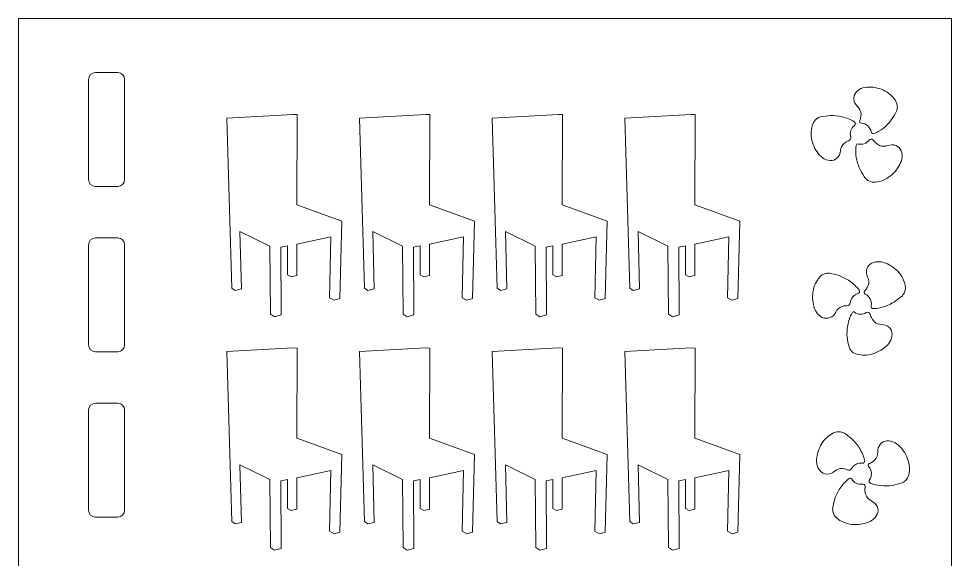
# Model space of a CAD drawing. Header units: metres. Extents: x -2538 to 7610, y -1082 to -498.
# Drawn here: x 1908 to 2470, y -846 to -520 of the extents above; entities that cross this region are included whole.
import ezdxf

# ---------------------------------------------------------------- set-up
doc = ezdxf.new("R2010")
doc.units = ezdxf.units.M
doc.linetypes.add('AUSGEZOGEN', pattern=[0])
doc.layers.add('Allgemein01', color=7, linetype='AUSGEZOGEN', lineweight=13)
doc.layers.add('Standard', color=7, linetype='AUSGEZOGEN', lineweight=25)

# ---------------------------------------------------------------- blocks, each defined once
blk = doc.blocks.new('COMPLEXOBJECT_85')
at = {"layer": 'Standard', "color": 7, "linetype": 'AUSGEZOGEN', "lineweight": 13}
for centre, major_axis, start_param, end_param in [((2409.3, -797.89), (0.995, 0.25), 0.29016, 1.960733), ((2415.66, -794.13), (6.18, 1.55), 3.431753, 4.605899), ((2416.73, -801.82), (1.41, 0.35), 6.063983, 7.747492)]:
    blk.add_ellipse(centre, major_axis=major_axis, ratio=0.99288, start_param=start_param, end_param=end_param, dxfattribs=at)
for points, start_tangent, end_tangent in [([(2398.69, -815.17), (2400.01, -809.43), (2403.2, -802.88), (2408.69, -797.07)], (0.000187, 0.000982), (0.000806, 0.000592)), ([(2418.19, -801.78), (2418.12, -804.38), (2420.04, -809.2), (2424.18, -812), (2426.03, -816.33), (2424.29, -820.58), (2415.46, -824.64), (2405.13, -823.34), (2398.97, -817.62), (2398.69, -815.17)], (0.000025, -0.001), (-0.000045, 0.000999))]:
    blk.add_spline(points, degree=3, dxfattribs=dict(at, start_tangent=start_tangent, end_tangent=end_tangent))
blk = doc.blocks.new('COMPLEXOBJECT_86')
at = {"layer": 'Standard', "color": 7, "linetype": 'AUSGEZOGEN', "lineweight": 13}
for centre, major_axis, start_param, end_param in [((2416.67, -786.52), (1.31, 0.33), 4.336194, 6.247926), ((2408.31, -789.96), (2.04, 0.51), 4.03076, 5.517605), ((2415.66, -794.13), (6.18, 1.55), 1.194602, 2.376013)]:
    blk.add_ellipse(centre, major_axis=major_axis, ratio=0.99288, start_param=start_param, end_param=end_param, dxfattribs=at)
for points, start_tangent, end_tangent in [([(2407.42, -791.86), (2407.21, -791.76), (2401.99, -791.44), (2397.66, -793.97), (2392.93, -793.8), (2389.81, -790.44), (2389.91, -780.78), (2395.54, -772.05), (2403.4, -768.94), (2405.74, -769.72)], (-0.000908, 0.000419), (0.000924, -0.000382)), ([(2405.74, -769.72), (2410.4, -773.35), (2414.99, -778.99), (2418, -786.24)], (0.000813, -0.000583), (0.000209, -0.000978))]:
    blk.add_spline(points, degree=3, dxfattribs=dict(at, start_tangent=start_tangent, end_tangent=end_tangent))
blk = doc.blocks.new('COMPLEXOBJECT_87')
at = {"layer": 'Standard', "color": 7, "linetype": 'AUSGEZOGEN', "lineweight": 13}
for centre, major_axis, start_param, end_param in [((2421.18, -789.1), (1.07, 0.27), 1.74922, 3.637), ((2415.66, -794.13), (6.18, 1.55), 5.424284, 6.778593), ((2422.03, -798.57), (1.38, 0.35), 2.282692, 4.103172)]:
    blk.add_ellipse(centre, major_axis=major_axis, ratio=0.99288, start_param=start_param, end_param=end_param, dxfattribs=at)
for points, start_tangent, end_tangent in [([(2420.73, -788.1), (2422.06, -787.46), (2425.52, -783.56), (2426.17, -778.61), (2429.21, -775), (2433.8, -774.59), (2441.43, -780.55), (2444.93, -790.3), (2442.58, -798.36), (2440.51, -799.73)], (0.000913, 0.000408), (-0.00087, -0.000493)), ([(2440.51, -799.73), (2434.76, -801.19), (2427.46, -801.36), (2421.52, -799.9)], (-0.000959, -0.000282), (-0.000936, 0.000352))]:
    blk.add_spline(points, degree=3, dxfattribs=dict(at, start_tangent=start_tangent, end_tangent=end_tangent))
blk = doc.blocks.new('COMPLEXOBJECT_88')
at = {"layer": 'Standard', "color": 7, "linetype": 'AUSGEZOGEN', "lineweight": 13}
for centre, major_axis, start_param, end_param in [((2411.34, -697.69), (0.811, 0.627), 0.29016, 1.960733), ((2415.66, -691.7), (5.04, 3.9), 3.431753, 4.605899), ((2419.72, -698.32), (1.15, 0.89), 6.063983, 7.747492)]:
    blk.add_ellipse(centre, major_axis=major_axis, ratio=0.99288, start_param=start_param, end_param=end_param, dxfattribs=at)
for points, start_tangent, end_tangent in [([(2408.54, -717.78), (2407.45, -711.98), (2407.75, -704.71), (2410.45, -697.19)], (-0.000222, 0.000975), (0.000501, 0.000865)), ([(2421.04, -697.7), (2422.02, -700.1), (2425.71, -703.75), (2430.62, -704.66), (2434.05, -707.89), (2434.17, -712.47), (2427.7, -719.74), (2417.71, -722.68), (2409.78, -719.91), (2408.54, -717.78)], (0.000423, -0.000906), (-0.000441, 0.000897))]:
    blk.add_spline(points, degree=3, dxfattribs=dict(at, start_tangent=start_tangent, end_tangent=end_tangent))
blk = doc.blocks.new('COMPLEXOBJECT_89')
at = {"layer": 'Standard', "color": 7, "linetype": 'AUSGEZOGEN', "lineweight": 13}
for centre, major_axis, start_param, end_param in [((2415.66, -691.7), (5.04, 3.9), 1.194602, 2.376013), ((2413.54, -684.32), (1.07, 0.83), 4.336194, 6.247926), ((2407.26, -690.82), (1.67, 1.29), 4.03076, 5.517605)]:
    blk.add_ellipse(centre, major_axis=major_axis, ratio=0.99288, start_param=start_param, end_param=end_param, dxfattribs=at)
for points, start_tangent, end_tangent in [([(2407.2, -692.92), (2406.97, -692.92), (2402.06, -694.71), (2399.11, -698.76), (2394.7, -700.5), (2390.5, -698.67), (2386.72, -689.78), (2388.38, -679.52), (2394.33, -673.53), (2396.8, -673.31)], (-0.001, 0.00002), (0.001, 0.000021)), ([(2396.8, -673.31), (2402.52, -674.77), (2408.98, -678.1), (2414.64, -683.53)], (0.000978, -0.000209), (0.000583, -0.000812))]:
    blk.add_spline(points, degree=3, dxfattribs=dict(at, start_tangent=start_tangent, end_tangent=end_tangent))
blk = doc.blocks.new('COMPLEXOBJECT_90')
at = {"layer": 'Standard', "color": 7, "linetype": 'AUSGEZOGEN', "lineweight": 13}
for centre, major_axis, start_param, end_param in [((2418.7, -684.88), (0.875, 0.677), 1.74922, 3.637), ((2415.66, -691.7), (5.04, 3.9), 5.424284, 6.778593), ((2423.27, -693.22), (1.13, 0.87), 2.282692, 4.103172)]:
    blk.add_ellipse(centre, major_axis=major_axis, ratio=0.99288, start_param=start_param, end_param=end_param, dxfattribs=at)
for points, start_tangent, end_tangent in [([(2417.89, -684.15), (2418.86, -683.02), (2420.46, -678.06), (2419.08, -673.27), (2420.41, -668.74), (2424.46, -666.53), (2433.84, -668.93), (2440.94, -676.46), (2442.02, -684.79), (2440.68, -686.88)], (0.000673, 0.00074), (-0.0006, -0.0008)), ([(2440.68, -686.88), (2435.99, -690.51), (2429.36, -693.59), (2423.34, -694.64)], (-0.000766, -0.000643), (-0.000999, -0.000052))]:
    blk.add_spline(points, degree=3, dxfattribs=dict(at, start_tangent=start_tangent, end_tangent=end_tangent))
blk = doc.blocks.new('COMPLEXOBJECT_91')
at = {"layer": 'Standard', "color": 7, "linetype": 'AUSGEZOGEN', "lineweight": 13}
for centre, major_axis, start_param, end_param in [((2413.83, -596.43), (0.526, 0.881), 0.29016, 1.960733), ((2415.66, -589.27), (3.27, 5.47), 3.431753, 4.605899), ((2421.86, -593.94), (0.75, 1.25), 6.063983, 7.747492)]:
    blk.add_ellipse(centre, major_axis=major_axis, ratio=0.99288, start_param=start_param, end_param=end_param, dxfattribs=at)
for points, start_tangent, end_tangent in [([(2422.86, -592.89), (2424.65, -594.77), (2429.42, -596.82), (2434.33, -595.87), (2438.7, -597.62), (2440.48, -601.85), (2437.11, -610.97), (2428.89, -617.36), (2420.49, -617.67), (2418.56, -616.15)], (0.000725, -0.000689), (-0.000739, 0.000674)), ([(2418.56, -616.15), (2415.43, -611.15), (2413.05, -604.27), (2412.82, -596.28)], (-0.000563, 0.000827), (0.000151, 0.000989))]:
    blk.add_spline(points, degree=3, dxfattribs=dict(at, start_tangent=start_tangent, end_tangent=end_tangent))
blk = doc.blocks.new('COMPLEXOBJECT_92')
at = {"layer": 'Standard', "color": 7, "linetype": 'AUSGEZOGEN', "lineweight": 13}
for centre, major_axis, start_param, end_param in [((2415.66, -589.27), (3.27, 5.47), 1.194602, 2.376013), ((2410.99, -583.17), (0.69, 1.16), 4.336194, 6.247926), ((2407.52, -591.52), (1.08, 1.81), 4.03076, 5.517605)]:
    blk.add_ellipse(centre, major_axis=major_axis, ratio=0.99288, start_param=start_param, end_param=end_param, dxfattribs=at)
for points, start_tangent, end_tangent in [([(2391.38, -579.04), (2397.24, -578.31), (2404.47, -579.05), (2411.73, -582.04)], (0.000987, 0.000163), (0.00084, -0.000543)), ([(2408.23, -593.49), (2408.01, -593.58), (2404.1, -597.04), (2402.83, -601.89), (2399.37, -605.12), (2394.78, -604.95), (2388.02, -598.06), (2385.82, -587.9), (2389.17, -580.15), (2391.38, -579.04)], (-0.000938, -0.000347), (0.000923, 0.000384))]:
    blk.add_spline(points, degree=3, dxfattribs=dict(at, start_tangent=start_tangent, end_tangent=end_tangent))
blk = doc.blocks.new('COMPLEXOBJECT_93')
at = {"layer": 'Standard', "color": 7, "linetype": 'AUSGEZOGEN', "lineweight": 13}
for centre, major_axis, start_param, end_param in [((2416, -581.81), (0.567, 0.95), 1.74922, 3.637), ((2415.66, -589.27), (3.27, 5.47), 5.424284, 6.778593), ((2423.3, -587.9), (0.73, 1.22), 2.282692, 4.103172)]:
    blk.add_ellipse(centre, major_axis=major_axis, ratio=0.99288, start_param=start_param, end_param=end_param, dxfattribs=at)
for points, start_tangent, end_tangent in [([(2414.98, -581.42), (2415.47, -580.02), (2415.15, -574.82), (2412.11, -570.87), (2411.7, -566.16), (2414.65, -562.62), (2424.26, -561.43), (2433.63, -565.85), (2437.67, -573.21), (2437.18, -575.64)], (0.000356, 0.000935), (-0.000266, -0.000964)), ([(2437.18, -575.64), (2434.15, -580.74), (2429.11, -586.02), (2423.88, -589.2)], (-0.000478, -0.000878), (-0.00091, -0.000414))]:
    blk.add_spline(points, degree=3, dxfattribs=dict(at, start_tangent=start_tangent, end_tangent=end_tangent))

msp = doc.modelspace()

# ---------------------------------------------------------------- linework, layer by layer
at = {"layer": 'Allgemein01', "color": 7, "linetype": 'AUSGEZOGEN', "lineweight": 13}
for p, q in [((1954.44, -552.37), (1967.97, -552.37)), ((1950.34, -616.9), (1950.34, -556.48)), ((1972.07, -616.9), (1972.07, -556.48)), ((1954.44, -621.01), (1967.97, -621.01)), ((1950.34, -716.54), (1950.34, -656.12)), ((1954.44, -652.01), (1967.97, -652.01)), ((1972.07, -716.54), (1972.07, -656.12)), ((1954.44, -720.65), (1967.97, -720.65)), ((1954.44, -751.65), (1967.97, -751.65)), ((1950.34, -816.18), (1950.34, -755.76)), ((1972.07, -816.18), (1972.07, -755.76)), ((1954.44, -820.29), (1967.97, -820.29))]:
    msp.add_line(p, q, dxfattribs=at)
for points in [[(2102.89, -641.86), (2101.77, -688.64), (2098.26, -689.62), (2095.57, -688.15), (2096.26, -651.43), (2075.83, -655.87), (2075.78, -674.78), (2072.45, -675.58), (2070.25, -674.38), (2070.21, -656.86), (2066.22, -657.68), (2066.43, -698.47), (2062.43, -699.59), (2059.94, -697.92), (2059.51, -656.98), (2041.58, -648.13), (2042.44, -682.78), (2038.69, -683.68), (2036.68, -682.33), (2033.67, -579.87), (2073.63, -577.64), (2076.03, -577.73), (2075.89, -632.13), (2102.89, -641.86)], [(2182.84, -641.86), (2181.72, -688.64), (2178.21, -689.62), (2175.52, -688.15), (2176.21, -651.43), (2155.78, -655.87), (2155.73, -674.78), (2152.4, -675.58), (2150.2, -674.38), (2150.16, -656.86), (2146.17, -657.68), (2146.38, -698.47), (2142.38, -699.59), (2139.89, -697.92), (2139.46, -656.98), (2121.53, -648.13), (2122.39, -682.78), (2118.64, -683.68), (2116.63, -682.33), (2113.62, -579.87), (2153.58, -577.64), (2155.98, -577.73), (2155.84, -632.13), (2182.84, -641.86)], [(2262.79, -641.86), (2261.67, -688.64), (2258.16, -689.62), (2255.47, -688.15), (2256.16, -651.43), (2235.73, -655.87), (2235.68, -674.78), (2232.35, -675.58), (2230.15, -674.38), (2230.11, -656.86), (2226.12, -657.68), (2226.33, -698.47), (2222.33, -699.59), (2219.84, -697.92), (2219.41, -656.98), (2201.48, -648.13), (2202.34, -682.78), (2198.59, -683.68), (2196.58, -682.33), (2193.57, -579.87), (2233.53, -577.64), (2235.93, -577.73), (2235.79, -632.13), (2262.79, -641.86)], [(2342.74, -641.86), (2341.62, -688.64), (2338.11, -689.62), (2335.42, -688.15), (2336.11, -651.43), (2315.68, -655.87), (2315.63, -674.78), (2312.3, -675.58), (2310.1, -674.38), (2310.06, -656.86), (2306.07, -657.68), (2306.28, -698.47), (2302.28, -699.59), (2299.79, -697.92), (2299.36, -656.98), (2281.43, -648.13), (2282.29, -682.78), (2278.54, -683.68), (2276.53, -682.33), (2273.52, -579.87), (2313.48, -577.64), (2315.88, -577.73), (2315.74, -632.13), (2342.74, -641.86)], [(2102.89, -782.57), (2101.77, -829.35), (2098.26, -830.33), (2095.57, -828.86), (2096.26, -792.14), (2075.83, -796.58), (2075.78, -815.49), (2072.45, -816.29), (2070.25, -815.09), (2070.21, -797.57), (2066.22, -798.39), (2066.43, -839.18), (2062.43, -840.3), (2059.94, -838.63), (2059.51, -797.69), (2041.58, -788.84), (2042.44, -823.49), (2038.69, -824.39), (2036.68, -823.04), (2033.67, -720.58), (2073.63, -718.35), (2076.03, -718.44), (2075.89, -772.84), (2102.89, -782.57)], [(2182.84, -782.57), (2181.72, -829.35), (2178.21, -830.33), (2175.52, -828.86), (2176.21, -792.14), (2155.78, -796.58), (2155.73, -815.49), (2152.4, -816.29), (2150.2, -815.09), (2150.16, -797.57), (2146.17, -798.39), (2146.38, -839.18), (2142.38, -840.3), (2139.89, -838.63), (2139.46, -797.69), (2121.53, -788.84), (2122.39, -823.49), (2118.64, -824.39), (2116.63, -823.04), (2113.62, -720.58), (2153.58, -718.35), (2155.98, -718.44), (2155.84, -772.84), (2182.84, -782.57)], [(2262.79, -782.57), (2261.67, -829.35), (2258.16, -830.33), (2255.47, -828.86), (2256.16, -792.14), (2235.73, -796.58), (2235.68, -815.49), (2232.35, -816.29), (2230.15, -815.09), (2230.11, -797.57), (2226.12, -798.39), (2226.33, -839.18), (2222.33, -840.3), (2219.84, -838.63), (2219.41, -797.69), (2201.48, -788.84), (2202.34, -823.49), (2198.59, -824.39), (2196.58, -823.04), (2193.57, -720.58), (2233.53, -718.35), (2235.93, -718.44), (2235.79, -772.84), (2262.79, -782.57)], [(2342.74, -782.57), (2341.62, -829.35), (2338.11, -830.33), (2335.42, -828.86), (2336.11, -792.14), (2315.68, -796.58), (2315.63, -815.49), (2312.3, -816.29), (2310.1, -815.09), (2310.06, -797.57), (2306.07, -798.39), (2306.28, -839.18), (2302.28, -840.3), (2299.79, -838.63), (2299.36, -797.69), (2281.43, -788.84), (2282.29, -823.49), (2278.54, -824.39), (2276.53, -823.04), (2273.52, -720.58), (2313.48, -718.35), (2315.88, -718.44), (2315.74, -772.84), (2342.74, -782.57)]]:
    msp.add_lwpolyline(points, close=True, dxfattribs=at)
for centre, start, end in [((1954.44, -556.48), 90, 180), ((1967.97, -556.48), 0, 90), ((1954.44, -616.9), 180, 270), ((1967.97, -616.9), 270, 0), ((1954.44, -656.12), 90, 180), ((1967.97, -656.12), 0, 90), ((1954.44, -716.54), 180, 270), ((1967.97, -716.54), 270, 0), ((1954.44, -755.76), 90, 180), ((1967.97, -755.76), 0, 90), ((1954.44, -816.18), 180, 270), ((1967.97, -816.18), 270, 0)]:
    msp.add_arc(centre, 4.1, start, end, dxfattribs=at)
at = {"layer": 'Standard', "color": 7, "linetype": 'AUSGEZOGEN', "lineweight": 13}
msp.add_lwpolyline([(1908.21, -1081.87), (2470.21, -1081.87), (2470.21, -519.87), (1908.21, -519.87), (1908.21, -1081.87)], close=True, dxfattribs=at)

# ---------------------------------------------------------------- block references
for name in ['COMPLEXOBJECT_93', 'COMPLEXOBJECT_92', 'COMPLEXOBJECT_91', 'COMPLEXOBJECT_90', 'COMPLEXOBJECT_89', 'COMPLEXOBJECT_88', 'COMPLEXOBJECT_86', 'COMPLEXOBJECT_87', 'COMPLEXOBJECT_85']:
    msp.add_blockref(name, (0, 0), dxfattribs=at)

doc.saveas('drawing.dxf')
